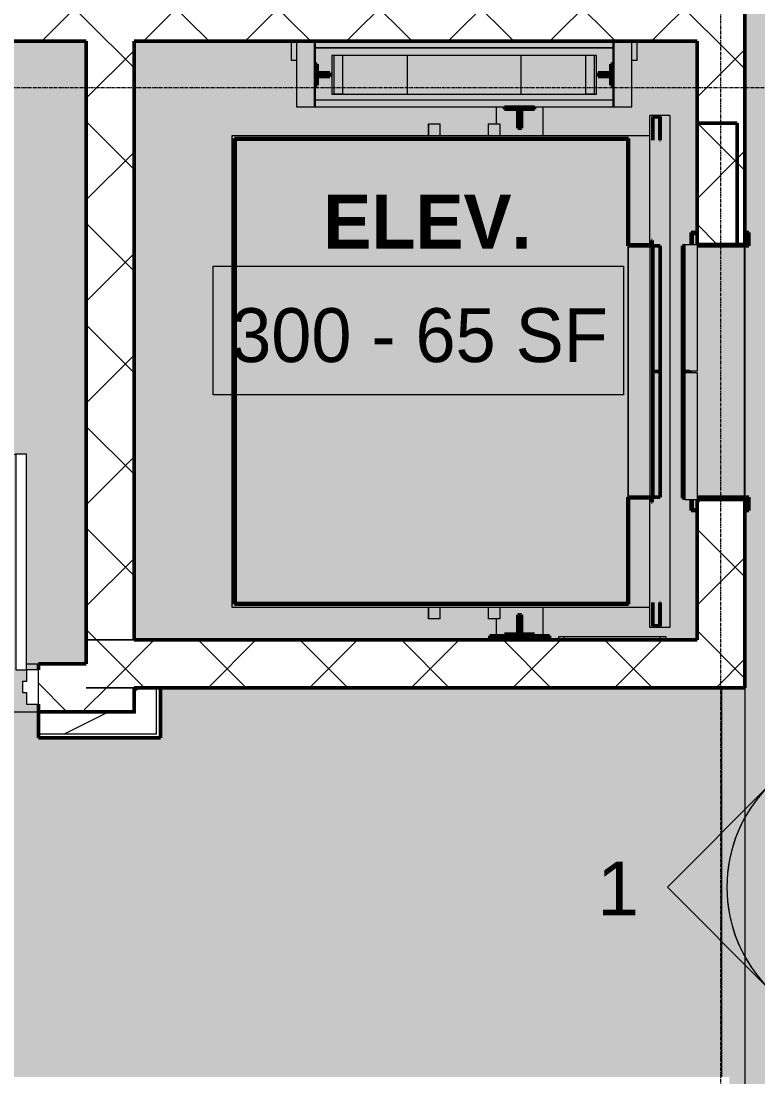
# Model space of a CAD drawing. Header units: inches. Extents: x -4218 to -1814, y 9706 to 12426.
# Drawn here: x -3598.2 to -3475.2, y 11370 to 11546.3 of the extents above; entities that cross this region are included whole.
import ezdxf

# ---------------------------------------------------------------- set-up
doc = ezdxf.new("R2010")
doc.units = ezdxf.units.IN
doc.header["$MEASUREMENT"] = 0
doc.linetypes.add('Grid Line 1_2_', pattern=[0.875, 0.5, -0.125, 0.125, -0.125])
for name, color, linetype, lineweight in [('0-1', 7, 'Continuous', 5), ('0-6', 135, 'Continuous', 13), ('A-AREA-IDEN', 2, 'Continuous', 9), ('A-DOOR-1', 7, 'Continuous', 9), ('A-DOOR-2', 50, 'Continuous', 20), ('A-DOOR-FRAM-1', 50, 'Continuous', 20), ('A-FLOR-1', 10, 'Continuous', 13), ('A-GENM-3', 250, 'Continuous', 50), ('A-GENM-4', 7, 'Continuous', 9), ('A-GENM-7', 55, 'Continuous', 9), ('A-WALL', 113, 'Continuous', 13), ('A-WALL-2', 250, 'Continuous', 50), ('A-WALL-3', 10, 'Continuous', 13), ('A-WALL-8', 113, 'Continuous', 5), ('A-WALL-9', 113, 'Continuous', 50), ('A-WALL-PATT-3', 252, 'Continuous', 9), ('A-WALL-PATT-4', 111, 'Continuous', 9), ('G-ANNO-SYMB-2', 111, 'Continuous', 9), ('G-IMPT-1', 55, 'Continuous', 9), ('G-IMPT-2', 1, 'Continuous', 9), ('Q-SPCQ-1', 7, 'Continuous', 9), ('Q-SPCQ-3', 37, 'Continuous', 9), ('S-GRID-1', 1, 'Grid Line 1_2_', 9)]:
    doc.layers.add(name, color=color, linetype=linetype, lineweight=lineweight)
doc.layers.add('A-AREA-PATT-1', color=7, linetype='Continuous', lineweight=9, transparency=1)
doc.layers.add('A-AREA-PATT-5', color=9, linetype='Continuous', lineweight=9, transparency=1)
doc.styles.add('Arial_1', font='arial.ttf', dxfattribs={"height": 9})
doc.styles.add('Century Gothic', font='ufonts.com_century-gothic.ttf', dxfattribs={"height": 9})
doc.styles.add('Century Gothic_B', font='GOTHICB.TTF', dxfattribs={"height": 9})
pattern_1 = [(45, (0, 0), (-8.485281, 8.485281), []), (135, (0, 0), (-8.485281, -8.485281), [])]
pattern_2 = [(0, (0, 0), (30.72, 7.68), [1.267, -21.773, 1.267, -21.773, -122.88]), (0, (0, 0), (30.72, 7.68), [-46.08, 1.267, -44.813, 1.267, -21.773, -53.76]), (0, (0, 0), (30.72, 7.68), [-115.2, 1.267, -14.093, 1.267, -37.133]), (120, (11.52, 3.84), (-22.011075, 22.7643004), [1.267, -21.773, 1.267, -21.773, -122.88]), (120, (11.52, 3.84), (-22.011075, 22.7643004), [-46.08, 1.267, -44.813, 1.267, -21.773, -53.76]), (120, (11.52, 3.84), (-22.011075, 22.7643004), [-115.2, 1.267, -14.093, 1.267, -37.133]), (240, (15.36, 19.2), (-8.708925, -30.4443004), [1.267, -21.773, 1.267, -21.773, -122.88]), (240, (15.36, 19.2), (-8.708925, -30.4443004), [-46.08, 1.267, -44.813, 1.267, -21.773, -53.76]), (240, (15.36, 19.2), (-8.708925, -30.4443004), [-115.2, 1.267, -14.093, 1.267, -37.133])]
pattern_3 = [(216.87, (6.397, 15.994), (47.9809429, 31.9870857), [7.997, -71.971]), (206.565, (15.994, 11.196), (-15.993714, -15.9941327), [17.881, -17.881]), (198.435, (15.994, 3.199), (-31.9867405, -15.9938803), [10.115, -40.461])]

# ---------------------------------------------------------------- blocks, each defined once
blk = doc.blocks.new('CTR - 1st Phase - Shell_rvt-1-FLOOR PLAN - 3RD FLOOR')
at = {"layer": 'A-FLOR-1'}
for p, q in [((-3477.32, 11509.05), (-3477.32, 11508.92)), ((-3477.32, 11508.8), (-3477.32, 11466.79)), ((-3477.32, 11466.68), (-3477.32, 11466.43)), ((-3481.17, 11369.99), (-3481.17, 11434.99)), ((-3477.32, 11434.99), (-3477.32, 11363.24)), ((-3595.32, 11430.89), (-3635.32, 11430.89))]:
    blk.add_line(p, q, dxfattribs=at)
at = {"layer": 'S-GRID-1'}
for p, q in [((-3481.32, 9836.18), (-3481.32, 12376.79)), ((-1814.21, 11535.19), (-4168.71, 11535.19))]:
    blk.add_line(p, q, dxfattribs=at)
blk = doc.blocks.new('Otis_G2S_072320191620 - Duty_3500_Speed_150_Seismic_N_CabHeight_93_CabPanels_Y_EntHeight_84_CwtLoc_L2_CwtSafety_N_DoorHand_CO_OpeningType_Front_Glassback_N_FRSAME_NOH-2319444-FLOOR PLAN - 3RD FLOOR')
at = {"layer": 'A-GENM-7'}
h = blk.add_hatch(color=256, dxfattribs=at)
h.paths.add_polyline_path([(4.29, 7.36), (4.29, 6.15), (4.33, 6.19), (4.33, 7.36), (4.29, 7.36)], flags=0)
h.paths.add_polyline_path([(7.94, 46.41), (7.94, 11.44), (25.72, 11.44), (25.72, 7.6), (25, 7.6), (25, 7.48), (25.84, 7.48), (25.84, 11.56), (8.06, 11.56), (8.06, 77.11), (85.62, 77.11), (85.62, 11.56), (67.84, 11.56), (67.84, 7.48), (68.69, 7.48), (68.69, 7.6), (67.96, 7.6), (67.96, 11.44), (85.74, 11.44), (85.74, 77.23), (7.94, 77.23), (7.94, 77.05)], flags=0)
h.paths.add_polyline_path([(25.84, 6.15), (46.84, 6.15), (46.84, 7.4), (25.84, 7.4)], flags=0)
h.paths.add_polyline_path([(46.84, 7.4), (46.84, 6.15), (67.84, 6.15), (67.84, 7.4), (54.89, 7.4)], flags=0)
h.paths.add_polyline_path([(85.46, 6.19), (85.46, 6.15), (89.4, 6.19), (89.4, 7.4), (89.36, 7.36), (89.36, 6.19)], flags=0)
at = {"layer": 'G-IMPT-1'}
for points in [[(7.47, 77.7), (7.47, 7.9), (25.72, 7.9), (25.72, 11.44), (7.94, 11.44), (7.94, 77.23), (85.74, 77.23), (85.74, 11.44), (67.96, 11.44), (67.96, 7.9), (86.21, 7.9), (86.21, 77.7), (7.94, 77.7)], [(8.06, 11.56), (25.84, 11.56), (25.84, 11.5), (67.84, 11.5), (67.84, 11.56), (85.62, 11.56), (85.62, 77.11), (8.06, 77.11), (8.06, 12.65)], [(25.84, 7.84), (67.84, 7.84), (67.84, 11.5), (25.84, 11.5), (25.84, 7.9)]]:
    blk.add_hatch(color=256, dxfattribs=at).paths.add_polyline_path(points, flags=0)
h = blk.add_hatch(color=256, dxfattribs=at)
h.paths.add_polyline_path([(5.5, 44.86), (5.5, 42.89), (7.47, 42.89), (7.47, 44.86)], flags=0)
h.paths.add_polyline_path([(86.21, 42.89), (88.18, 42.89), (88.18, 44.86), (86.21, 44.86)], flags=0)
h = blk.add_hatch(color=256, dxfattribs=at)
h.paths.add_polyline_path([(5.5, 32.93), (7.47, 32.93), (7.47, 34.89), (5.5, 34.89)], flags=0)
h.paths.add_polyline_path([(86.21, 32.93), (88.18, 32.93), (88.18, 34.89), (86.21, 34.89)], flags=0)
h = blk.add_hatch(color=256, dxfattribs=at)
h.paths.add_polyline_path([(4.09, 7.9), (4.09, 4.56), (89.59, 4.56), (89.59, 7.9), (67.96, 7.9), (67.96, 7.6), (68.69, 7.6), (68.69, 7.48), (67.84, 7.48), (67.84, 7.84), (25.84, 7.84), (25.84, 7.48), (25, 7.48), (25, 7.6), (25.72, 7.6), (25.72, 7.9), (4.29, 7.9)], flags=0)
h.paths.add_polyline_path([(4.29, 6.15), (4.33, 7.4), (4.33, 7.36), (4.33, 6.19), (4.33, 6.15)], flags=0)
h.paths.add_polyline_path([(25.84, 7.4), (46.84, 7.4), (46.84, 6.15), (25.84, 6.15)], flags=0)
h.paths.add_polyline_path([(46.84, 7.4), (67.84, 7.4), (67.84, 6.15), (46.84, 6.15)], flags=0)
h.paths.add_polyline_path([(85.46, 6.15), (85.46, 6.19), (89.36, 6.19), (89.36, 7.36), (89.4, 7.36), (89.36, 6.15)], flags=0)
at = {"layer": 'A-GENM-3'}
for p, q in [((85.74, 77.23), (7.94, 77.23)), ((7.94, 77.23), (8.06, 77.11)), ((7.94, 77.23), (7.94, 11.44)), ((8.06, 77.11), (7.94, 77.23)), ((8.06, 77.11), (85.62, 77.11)), ((8.06, 11.56), (8.06, 77.11)), ((85.74, 77.23), (85.62, 77.11)), ((85.62, 77.11), (85.74, 77.23)), ((85.62, 77.11), (85.62, 11.56)), ((85.74, 11.44), (85.74, 77.23)), ((7.94, 11.44), (8.06, 11.44)), ((8.06, 11.44), (8.06, 11.56)), ((8.06, 11.56), (8.06, 11.44)), ((25.84, 11.56), (8.06, 11.56)), ((8.06, 11.44), (25.72, 11.44)), ((25.72, 11.44), (25.72, 7.6)), ((25.84, 7.48), (25.84, 11.56)), ((67.96, 11.44), (67.84, 11.56)), ((67.84, 11.56), (67.84, 7.48)), ((85.62, 11.56), (67.84, 11.56)), ((67.84, 11.56), (67.96, 11.44)), ((67.96, 7.6), (67.96, 11.44)), ((67.96, 11.44), (85.74, 11.44)), ((8.23, 7.4), (4.29, 7.4)), ((4.29, 7.4), (4.29, 6.15)), ((4.33, 6.19), (4.33, 7.36)), ((4.33, 7.36), (8.23, 7.36)), ((8.23, 7.36), (8.23, 7.4)), ((25.72, 7.6), (25, 7.6)), ((25, 7.6), (25, 7.48)), ((25, 7.48), (25.84, 7.48)), ((25.84, 7.48), (25.72, 7.6)), ((25.72, 7.6), (25.84, 7.48)), ((46.84, 7.4), (25.84, 7.4)), ((25.84, 7.4), (25.84, 6.15)), ((46.84, 6.15), (46.84, 7.4)), ((67.84, 7.4), (46.84, 7.4)), ((46.84, 7.4), (46.84, 6.15)), ((67.96, 7.6), (67.84, 7.48)), ((67.84, 7.48), (67.96, 7.6)), ((67.84, 7.48), (68.69, 7.48)), ((67.84, 6.15), (67.84, 7.4)), ((68.69, 7.6), (67.96, 7.6)), ((68.69, 7.48), (68.69, 7.6)), ((89.4, 7.4), (85.46, 7.4)), ((85.46, 7.4), (85.46, 7.36)), ((85.46, 7.36), (89.36, 7.36)), ((89.4, 7.4), (89.36, 7.36)), ((89.36, 7.36), (89.4, 7.4)), ((89.36, 7.36), (89.36, 6.19)), ((89.4, 6.15), (89.4, 7.4)), ((4.29, 6.15), (8.23, 6.15)), ((8.23, 6.19), (4.33, 6.19)), ((8.23, 6.15), (8.23, 6.19)), ((25.84, 6.15), (46.84, 6.15)), ((46.84, 6.15), (67.84, 6.15)), ((89.36, 6.19), (85.46, 6.19)), ((85.46, 6.19), (85.46, 6.15)), ((85.46, 6.15), (89.4, 6.15)), ((89.4, 6.15), (89.36, 6.19)), ((89.36, 6.19), (89.4, 6.15))]:
    blk.add_line(p, q, dxfattribs=at)
at = {"layer": 'A-GENM-4'}
for p, q in [((25.84, 11.56), (25.72, 11.44)), ((25.72, 11.44), (25.84, 11.56)), ((85.74, 11.44), (85.62, 11.56)), ((85.62, 11.56), (85.74, 11.44)), ((4.29, 7.4), (4.33, 7.36)), ((4.33, 7.36), (4.29, 7.4)), ((4.29, 6.15), (4.33, 6.19)), ((4.33, 6.19), (4.29, 6.15))]:
    blk.add_line(p, q, dxfattribs=at)
at = {"layer": 'G-IMPT-2'}
for p, q in [((7.47, 77.7), (7.47, 7.9)), ((86.21, 77.7), (7.47, 77.7)), ((86.21, 7.9), (86.21, 77.7)), ((7.47, 44.86), (5.5, 44.86)), ((5.5, 42.89), (5.5, 44.86)), ((5.5, 44.86), (7.47, 44.86)), ((88.18, 44.86), (86.21, 44.86)), ((86.21, 44.86), (88.18, 44.86)), ((88.18, 44.86), (88.18, 42.89)), ((5.5, 42.89), (7.47, 42.89)), ((86.21, 42.89), (88.18, 42.89)), ((7.47, 34.89), (5.5, 34.89)), ((5.5, 32.93), (5.5, 34.89)), ((88.18, 34.89), (86.21, 34.89)), ((88.18, 34.89), (88.18, 32.93)), ((7.47, 32.93), (5.5, 32.93)), ((7.47, 32.93), (5.5, 32.93)), ((88.18, 32.93), (86.21, 32.93)), ((88.18, 32.93), (86.21, 32.93)), ((67.84, 11.5), (25.84, 11.5)), ((25.84, 11.5), (67.84, 11.5)), ((4.09, 4.56), (4.09, 7.9)), ((4.09, 7.9), (25.72, 7.9)), ((7.47, 7.9), (25.72, 7.9)), ((25.84, 7.84), (67.84, 7.84)), ((67.96, 7.9), (89.59, 7.9)), ((67.96, 7.9), (86.21, 7.9)), ((89.59, 4.56), (89.59, 7.9)), ((89.59, 4.56), (4.09, 4.56))]:
    blk.add_line(p, q, dxfattribs=at)
blk = doc.blocks.new('Otis_G2S_072320191620 - Duty_3500_Speed_150_Seismic_N_CwtLoc_L2_PitDepth_60_OpeningType_Front_CwtSafety_N_FRSAME_NPT-2319443-FLOOR PLAN - 3RD FLOOR')
at = {"layer": 'G-IMPT-1'}
h = blk.add_hatch(color=256, dxfattribs=at)
h.paths.add_polyline_path([(92.16, 32.93), (92.16, 14.06), (94.66, 14.06), (94.66, 14.37), (96.1, 14.37), (96.1, 16.5), (96.72, 16.5), (96.72, 14.37), (98.16, 14.37), (98.16, 14.06), (100.82, 14.06), (100.82, 63.73), (98.16, 63.73), (98.16, 63.43), (96.72, 63.43), (96.72, 61.3), (96.1, 61.3), (96.1, 63.43), (94.66, 63.43), (94.66, 63.73), (92.16, 63.73), (92.16, 33.18)], flags=0)
h.paths.add_polyline_path([(93.18, 37.97), (93.18, 60.99), (99.64, 60.99), (99.64, 16.8), (93.18, 16.8), (93.18, 34.89)], flags=0)
for points in [[(100.82, 29.53), (100.82, 14.06), (100.94, 14.06), (100.94, 63.73), (100.82, 63.73), (100.82, 46.41)], [(93.18, 32.93), (93.18, 29.39), (99.64, 29.39), (99.64, 48.39), (93.18, 48.39), (93.18, 33.18)], [(2.69, 33.56), (2.69, 32.13), (2.97, 32.13), (2.97, 29.94), (6.16, 29.94), (6.16, 29.31), (2.97, 29.31), (2.97, 27.13), (2.69, 27.13), (2.69, 25.69), (7.47, 25.72), (7.44, 32.93), (5.5, 32.93), (5.5, 33.56), (2.97, 33.56)]]:
    blk.add_hatch(color=256, dxfattribs=at).paths.add_polyline_path(points, flags=0)
h = blk.add_hatch(color=256, dxfattribs=at)
h.paths.add_polyline_path([(93.18, 60.99), (93.18, 16.8), (99.64, 16.8), (99.64, 60.99), (95.1, 60.99)], flags=0)
h.paths.add_polyline_path([(93.18, 29.39), (93.18, 48.39), (99.64, 48.39), (99.64, 29.39), (95.1, 29.39)], flags=0)
h = blk.add_hatch(color=256, dxfattribs=at)
h.paths.add_polyline_path([(86.21, 32.93), (86.24, 25.69), (90.99, 25.69), (90.99, 33.56), (88.18, 33.56), (88.18, 32.93), (86.24, 32.93)], flags=0)
h.paths.add_polyline_path([(87.46, 29.31), (87.46, 29.94), (90.65, 29.94), (90.65, 32.13), (90.96, 32.13), (90.96, 27.13), (90.65, 27.13), (90.65, 29.31), (88.8, 29.31)], flags=0)
at = {"layer": 'G-IMPT-2'}
for p, q in [((92.16, 63.73), (94.66, 63.73)), ((98.16, 63.73), (100.82, 63.73)), ((100.82, 63.73), (100.94, 63.73)), ((100.82, 14.06), (100.82, 63.73)), ((100.94, 63.73), (100.94, 14.06)), ((93.18, 60.99), (93.18, 16.8)), ((99.64, 60.99), (93.18, 60.99)), ((93.19, 60.68), (93.19, 59.18)), ((99.63, 60.68), (93.19, 60.68)), ((99.63, 59.18), (99.63, 60.68)), ((99.64, 16.8), (99.64, 60.99)), ((93.19, 59.18), (99.63, 59.18)), ((93.18, 48.39), (93.18, 29.39)), ((99.64, 48.39), (93.18, 48.39)), ((99.64, 29.39), (99.64, 48.39)), ((5.5, 33.56), (2.69, 33.56)), ((2.69, 33.56), (2.69, 32.13)), ((90.99, 33.56), (88.18, 33.56)), ((90.99, 25.69), (90.99, 33.56)), ((93.18, 29.39), (99.64, 29.39)), ((2.69, 27.13), (2.69, 25.69)), ((2.69, 25.69), (7.44, 25.69)), ((86.24, 25.69), (90.99, 25.69)), ((93.19, 18.61), (93.19, 17.11)), ((99.63, 18.61), (93.19, 18.61)), ((99.63, 17.11), (99.63, 18.61)), ((93.18, 16.8), (99.64, 16.8)), ((93.19, 17.11), (99.63, 17.11))]:
    blk.add_line(p, q, dxfattribs=at)
blk = doc.blocks.new('Otis_G2S_072320191620 - Otis_G2S_072320191620-2295120-FLOOR PLAN - 3RD FLOOR')
at = {"layer": 'A-GENM-7'}
h = blk.add_hatch(color=256, dxfattribs=at)
h.paths.add_polyline_path([(98.85, 10.02), (102, 10.02), (102, 10.91), (98.85, 10.91)], flags=0)
h.paths.add_polyline_path([(98.85, 67.78), (98.85, 66.89), (102, 66.89), (102, 67.78)], flags=0)
h = blk.add_hatch(color=256, dxfattribs=at)
h.paths.add_polyline_path([(91.02, 63.94), (102, 63.94), (102, 66.89), (91.02, 66.89)], flags=0)
h.paths.add_polyline_path([(91.02, 10.91), (102, 10.91), (102, 13.86), (91.02, 13.86), (91.02, 12.65)], flags=0)
h = blk.add_hatch(color=256, dxfattribs=at)
h.paths.add_polyline_path([(91.02, 14.06), (91.02, 13.86), (102, 13.86), (102, 14.06), (92.16, 14.06)], flags=0)
h.paths.add_polyline_path([(91.02, 63.94), (91.02, 63.74), (102, 63.74), (102, 63.94), (91.7, 63.94)], flags=0)
for points in [[(91.02, 63.74), (91.02, 14.06), (92.16, 14.06), (92.16, 63.74)], [(2, 29.53), (2, 24.63), (2.3, 24.63), (2.3, 34.63), (2, 34.63)], [(2.3, 34.63), (2.3, 24.63), (2.68, 24.63), (2.68, 34.63)], [(2, 7.9), (2, 6.14), (2.5, 6.14), (2.5, 22.14), (2, 22.14), (2, 12.65)], [(25.69, 2), (46.62, 2), (46.62, 1.25), (46.81, 1.25), (46.81, 2.41), (25.69, 2.41)], [(46.81, 2), (46.81, 1.25), (46.87, 1.25), (46.87, 2), (67.81, 2), (67.81, 2.41), (46.81, 2.41)], [(25.81, -4.24), (25.81, -7.88), (67.81, -7.88), (67.81, 0), (46.87, 0), (46.87, 0.96), (46.62, 0.96), (46.62, 0), (25.81, 0)], [(67.81, -4.24), (67.81, -6.69), (68.06, -6.69), (68.06, 0), (67.81, 0)]]:
    blk.add_hatch(color=256, dxfattribs=at).paths.add_polyline_path(points, flags=0)
h = blk.add_hatch(color=256, dxfattribs=at)
h.paths.add_polyline_path([(94.66, 14.06), (94.66, 14.06), (98.16, 14.06), (98.16, 14.37), (96.72, 14.37), (96.72, 16.5), (96.1, 16.5), (96.1, 14.37), (94.66, 14.37)], flags=0)
h.paths.add_polyline_path([(94.66, 63.74), (94.66, 63.43), (96.1, 63.43), (96.1, 61.3), (96.72, 61.3), (96.72, 63.43), (98.16, 63.43), (98.16, 63.74), (95.1, 63.74)], flags=0)
h = blk.add_hatch(color=256, dxfattribs=at)
h.paths.add_polyline_path([(2.68, 29.31), (2.68, 27.13), (2.97, 27.13), (2.97, 29.31), (6.16, 29.31), (6.16, 29.94), (2.97, 29.94), (2.97, 32.13), (2.68, 32.13), (2.68, 29.53)], flags=0)
h.paths.add_polyline_path([(87.46, 29.31), (90.65, 29.31), (90.65, 27.13), (90.96, 27.13), (90.96, 32.13), (90.65, 32.13), (90.65, 29.94), (87.46, 29.94), (87.46, 29.53)], flags=0)
h = blk.add_hatch(color=256, dxfattribs=at)
h.paths.add_polyline_path([(2, 5.89), (2, 5.14), (2.5, 5.14), (2.5, 6.14), (2, 6.14)], flags=0)
h.paths.add_polyline_path([(2, 23.14), (2, 22.14), (2.5, 22.14), (2.5, 23.14), (2.3, 23.14)], flags=0)
h = blk.add_hatch(color=256, dxfattribs=at)
h.paths.add_polyline_path([(23.6, -8.52), (23.6, -8.64), (25.81, -8.64), (25.81, 0), (25.69, 0), (25.69, -8.52), (23.73, -8.52), (23.73, -8), (23.6, -8)], flags=0)
h.paths.add_polyline_path([(23.6, 0.96), (23.6, 0.25), (23.73, 0.25), (23.73, 0.83), (25.44, 0.83), (25.44, 0.96), (24.72, 0.96)], flags=0)
h.paths.add_polyline_path([(67.81, -8), (67.81, -8.64), (70.02, -8.64), (70.02, -8), (69.9, -8), (69.9, -8.52), (67.94, -8.52), (67.91, -6.69), (67.81, -6.69), (67.81, -7.88)], flags=0)
h.paths.add_polyline_path([(68.06, 0.83), (69.9, 0.83), (69.9, 0.25), (70.02, 0.25), (70.02, 0.96), (68.06, 0.94)], flags=0)
h = blk.add_hatch(color=256, dxfattribs=at)
h.paths.add_polyline_path([(25.53, -8), (25.69, -8), (25.69, -7.93)], flags=0)
h.paths.add_polyline_path([(25.81, -7.88), (25.81, -8), (67.81, -8), (67.81, -7.88), (34.78, -7.88)], flags=0)
h.paths.add_polyline_path([(67.94, -8), (68.06, -7.99), (67.94, -7.93)], flags=0)
at = {"layer": 'A-GENM-3'}
for p, q in [((98.16, 63.74), (94.66, 63.74)), ((94.66, 63.74), (94.66, 63.43)), ((98.16, 63.43), (98.16, 63.74)), ((94.66, 63.43), (96.1, 63.43)), ((96.1, 63.43), (96.1, 61.3)), ((96.72, 61.3), (96.72, 63.43)), ((96.72, 63.43), (98.16, 63.43)), ((96.1, 61.3), (96.72, 61.3)), ((2.68, 34.63), (2.3, 34.63)), ((2.3, 34.63), (2.3, 24.63)), ((2.68, 24.63), (2.68, 34.63)), ((2.97, 32.13), (2.66, 32.13)), ((2.66, 32.13), (2.66, 27.13)), ((2.97, 29.94), (2.97, 32.13)), ((90.96, 32.13), (90.65, 32.13)), ((90.65, 32.13), (90.65, 29.94)), ((90.96, 27.13), (90.96, 32.13)), ((6.16, 29.94), (2.97, 29.94)), ((2.97, 27.13), (2.97, 29.31)), ((2.97, 29.31), (6.16, 29.31)), ((6.16, 29.31), (6.16, 29.94)), ((90.65, 29.94), (87.46, 29.94)), ((87.46, 29.94), (87.46, 29.31)), ((87.46, 29.31), (90.65, 29.31)), ((90.65, 29.31), (90.65, 27.13)), ((2.66, 27.13), (2.97, 27.13)), ((90.65, 27.13), (90.96, 27.13)), ((2.3, 24.63), (2.68, 24.63)), ((96.72, 16.5), (96.1, 16.5)), ((96.1, 16.5), (96.1, 14.37)), ((96.72, 14.37), (96.72, 16.5)), ((96.1, 14.37), (94.66, 14.37)), ((94.66, 14.37), (94.66, 14.06)), ((98.16, 14.37), (96.72, 14.37)), ((98.16, 14.06), (98.16, 14.37)), ((94.66, 14.06), (98.16, 14.06)), ((46.81, 2.41), (25.69, 2.41)), ((25.69, 2.41), (25.69, 2)), ((67.81, 2.41), (46.81, 2.41)), ((46.81, 2.41), (46.81, 1.25)), ((46.81, 1.25), (46.81, 2.41)), ((67.81, 2), (67.81, 2.41)), ((25.44, 0.96), (23.6, 0.96)), ((23.6, 0.96), (23.6, 0.25)), ((23.6, 0.25), (23.73, 0.25)), ((23.73, 0.25), (23.73, 0.83)), ((23.73, 0.83), (25.44, 0.83)), ((46.62, 1.25), (46.81, 1.25)), ((46.81, 1.25), (46.87, 1.25)), ((70.02, 0.96), (68.06, 0.96)), ((68.06, 0.83), (69.9, 0.83)), ((69.9, 0.83), (69.9, 0.25)), ((69.9, 0.25), (70.02, 0.25)), ((70.02, 0.25), (70.02, 0.96)), ((25.69, 0), (25.69, -8.52)), ((25.81, -8.64), (25.81, 0)), ((67.81, 0), (67.81, -6.69)), ((67.81, 0), (67.81, -8.64)), ((67.94, -8.52), (67.94, 0)), ((88.31, 0), (68.06, 0)), ((88.31, -6.69), (88.31, 0)), ((67.81, -6.69), (88.31, -6.69)), ((23.73, -8), (23.6, -8)), ((23.6, -8), (23.6, -8.64)), ((23.6, -8.64), (25.81, -8.64)), ((23.73, -8.52), (23.73, -8)), ((25.69, -8.52), (23.73, -8.52)), ((67.81, -8.64), (70.02, -8.64)), ((69.9, -8.52), (67.94, -8.52)), ((70.02, -8), (69.9, -8)), ((69.9, -8), (69.9, -8.52)), ((70.02, -8.64), (70.02, -8))]:
    blk.add_line(p, q, dxfattribs=at)
at = {"layer": 'A-GENM-4'}
for p, q in [((102, 67.78), (98.85, 67.78)), ((98.85, 67.78), (98.85, 66.89)), ((102, 66.89), (91.02, 66.89)), ((91.02, 66.89), (91.02, 63.94)), ((102, 63.94), (91.02, 63.94)), ((91.02, 63.94), (91.02, 63.74)), ((91.02, 63.74), (91.02, 14.06)), ((91.02, 63.74), (102, 63.74)), ((92.16, 14.06), (92.16, 63.74)), ((2, 34.63), (2.3, 34.63)), ((2.3, 24.63), (2, 24.63)), ((2.5, 23.14), (2, 23.14)), ((2.5, 22.14), (2.5, 23.14)), ((2, 22.14), (2.5, 22.14)), ((2.5, 6.14), (2.5, 22.14)), ((91.02, 14.06), (91.02, 13.86)), ((94.66, 14.06), (91.02, 14.06)), ((91.02, 13.86), (102, 13.86)), ((91.02, 13.86), (91.02, 10.91)), ((102, 14.06), (98.16, 14.06)), ((91.02, 10.91), (102, 10.91)), ((98.85, 10.91), (98.85, 10.02)), ((98.85, 10.02), (102, 10.02)), ((2.5, 6.14), (2, 6.14)), ((2.5, 5.14), (2.5, 6.14)), ((2, 5.14), (2.5, 5.14)), ((46.87, 0.96), (46.62, 0.96)), ((25.69, -7.93), (25.53, -8)), ((67.81, -7.88), (25.81, -7.88)), ((68.06, -7.99), (67.93, -7.93))]:
    blk.add_line(p, q, dxfattribs=at)
for name in ['Otis_G2S_072320191620 - Duty_3500_Speed_150_Seismic_N_CabHeight_93_CabPanels_Y_EntHeight_84_CwtLoc_L2_CwtSafety_N_DoorHand_CO_OpeningType_Front_Glassback_N_FRSAME_NOH-2319444-FLOOR PLAN - 3RD FLOOR', 'Otis_G2S_072320191620 - Duty_3500_Speed_150_Seismic_N_CwtLoc_L2_PitDepth_60_OpeningType_Front_CwtSafety_N_FRSAME_NPT-2319443-FLOOR PLAN - 3RD FLOOR']:
    blk.add_blockref(name, (0, 0))
blk = doc.blocks.new('Elevator Door-Center - 48_ x 84_-2010370-FLOOR PLAN - 3RD FLOOR')
at = {"layer": 'Q-SPCQ-3'}
for points in [[(-25.22, 4.96), (-25.22, 4), (-4.03, 4), (-4.03, 6), (-25.22, 6)], [(-3.78, 4.96), (-3.78, 4), (17.41, 4), (17.41, 6), (-3.78, 6)]]:
    blk.add_hatch(color=256, dxfattribs=at).paths.add_polyline_path(points, flags=0)
at = {"layer": 'Q-SPCQ-1'}
for p, q in [((-25.22, 6), (-4.03, 6)), ((-25.22, 6), (-25.22, 4)), ((-4.03, 4), (-4.03, 6)), ((-3.78, 6), (17.41, 6)), ((-3.78, 4), (-3.78, 6)), ((17.41, 6), (17.41, 4)), ((-4.03, 4), (-25.22, 4)), ((17.41, 4), (-3.78, 4))]:
    blk.add_line(p, q, dxfattribs=at)
blk = doc.blocks.new('HOLLOW METAL - STAIR DOOR 6-8_-2227798-FLOOR PLAN - 3RD FLOOR')
at = {"layer": 'A-DOOR-1'}
blk.add_arc((18, 3.25), 36, 90, 180, dxfattribs=at)
at = {"layer": 'A-DOOR-2'}
for p, q in [((18, 39.25), (16.25, 39.25)), ((16.25, 39.25), (16.25, 3.25)), ((18, 3.25), (18, 39.25)), ((16.25, 3.25), (18, 3.25))]:
    blk.add_line(p, q, dxfattribs=at)
at = {"layer": 'A-DOOR-FRAM-1'}
for p, q in [((-18, 3.25), (-20, 3.25)), ((-20, 3.25), (-20, -2.5)), ((-18, 1.3125), (-18, 3.25)), ((18, 3.25), (18, 1.3125)), ((20, 3.25), (18, 3.25)), ((20, -2.5), (20, 3.25)), ((-17.375, 1.3125), (-18, 1.3125)), ((-17.375, -0.5625), (-17.375, 1.3125)), ((18, 1.3125), (17.375, 1.3125)), ((17.375, 1.3125), (17.375, -0.5625)), ((-18, -2.5), (-18, -0.5625)), ((-18, -0.5625), (-17.375, -0.5625)), ((17.375, -0.5625), (18, -0.5625)), ((18, -0.5625), (18, -2.5)), ((-20, -2.5), (-18, -2.5)), ((18, -2.5), (20, -2.5))]:
    blk.add_line(p, q, dxfattribs=at)
blk = doc.blocks.new('CTR - 1st Phase -Stairs _ Elevators_rvt-1-FLOOR PLAN - 3RD FLOOR')
at = {"layer": 'A-WALL-PATT-3'}
h = blk.add_hatch(dxfattribs=at)
h.set_pattern_fill('FP_70', color=256, style=0, pattern_type=2)
h.set_pattern_definition(pattern_1)
h.paths.add_polyline_path([(-3801.87, 11542.99), (-3587.32, 11542.99), (-3587.32, 11550.99), (-3819.32, 11550.99), (-3819.32, 11542.99)], flags=0)
h = blk.add_hatch(dxfattribs=at)
h.set_pattern_fill('FP_70', color=256, style=0, pattern_type=2)
h.set_pattern_definition(pattern_1)
h.paths.add_polyline_path([(-3587.32, 11430.99), (-3579.32, 11430.99), (-3579.32, 11434.99), (-3587.32, 11434.99)], flags=0)
h.paths.add_polyline_path([(-3579.32, 11442.99), (-3579.32, 11550.99), (-3587.32, 11550.99), (-3587.32, 11442.99)], flags=0)
h = blk.add_hatch(dxfattribs=at)
h.set_pattern_fill('FP_70', color=256, style=0, pattern_type=2)
h.set_pattern_definition(pattern_1)
h.paths.add_polyline_path([(-3579.32, 11542.99), (-3477.32, 11542.99), (-3477.32, 11550.99), (-3579.32, 11550.99)], flags=0)
h = blk.add_hatch(dxfattribs=at)
h.set_pattern_fill('FP_70', color=256, style=0, pattern_type=2)
h.set_pattern_definition(pattern_1)
h.paths.add_polyline_path([(-3481.17, 11434.99), (-3477.32, 11434.99), (-3477.32, 11466.43), (-3485.32, 11466.43), (-3485.32, 11434.99)], flags=0)
h.paths.add_polyline_path([(-3477.32, 11509.05), (-3477.32, 11542.99), (-3485.32, 11542.99), (-3485.32, 11509.05), (-3481.09, 11509.05)], flags=0)
h = blk.add_hatch(dxfattribs=at)
h.set_pattern_fill('FP_70', color=256, style=0, pattern_type=2)
h.set_pattern_definition(pattern_1)
h.paths.add_polyline_path([(-3531.74, 11434.99), (-3485.32, 11434.99), (-3485.32, 11442.99), (-3587.32, 11442.99), (-3587.32, 11434.99), (-3579.32, 11434.99)], flags=0)
h = blk.add_hatch(dxfattribs=at)
h.set_pattern_fill('FP_70', color=256, style=0, pattern_type=2)
h.set_pattern_definition(pattern_1)
h.paths.add_polyline_path([(-3594.03, 11430.99), (-3587.32, 11430.99), (-3587.32, 11438.99), (-3595.32, 11438.99), (-3595.32, 11430.99)], flags=0)
h.paths.add_polyline_path([(-3784.99, 11430.99), (-3635.32, 11430.99), (-3635.32, 11438.99), (-3827.32, 11438.99), (-3827.32, 11430.99), (-3801.87, 11430.99)], flags=0)
at = {"layer": 'A-FLOR-1'}
blk.add_line((-3597.32, 11438.99), (-3595.32, 11438.99), dxfattribs=at)
at = {"layer": 'A-WALL-2'}
for p, q in [((-3477.32, 11542.99), (-3477.32, 11550.99)), ((-3819.32, 11542.99), (-3587.32, 11542.99)), ((-3587.32, 11542.99), (-3587.32, 11442.99)), ((-3579.32, 11542.99), (-3485.32, 11542.99)), ((-3579.32, 11442.99), (-3579.32, 11542.99)), ((-3485.32, 11542.99), (-3485.32, 11509.05)), ((-3477.32, 11509.05), (-3477.32, 11542.99)), ((-3485.32, 11509.05), (-3477.32, 11509.05)), ((-3477.32, 11466.43), (-3485.32, 11466.43)), ((-3485.32, 11466.43), (-3485.32, 11442.99)), ((-3477.32, 11434.99), (-3477.32, 11466.43)), ((-3587.32, 11442.99), (-3587.32, 11438.99)), ((-3485.32, 11442.99), (-3579.32, 11442.99)), ((-3587.32, 11438.99), (-3595.32, 11438.99)), ((-3595.32, 11438.99), (-3595.32, 11437.99)), ((-3579.32, 11434.99), (-3485.32, 11434.99)), ((-3579.32, 11430.99), (-3579.32, 11434.99)), ((-3485.32, 11434.99), (-3477.32, 11434.99)), ((-3595.32, 11432.24), (-3595.32, 11430.99)), ((-3595.32, 11430.99), (-3587.32, 11430.99)), ((-3587.32, 11430.99), (-3579.32, 11430.99))]:
    blk.add_line(p, q, dxfattribs=at)
at = {"layer": 'A-WALL-3'}
for p, q in [((-3579.32, 11442.99), (-3587.32, 11442.99)), ((-3587.32, 11442.99), (-3579.32, 11442.99)), ((-3587.32, 11434.99), (-3579.32, 11434.99)), ((-3579.32, 11434.99), (-3587.32, 11434.99))]:
    blk.add_line(p, q, dxfattribs=at)
at = {"layer": '0-6'}
for name, p, rotation in [('Otis_G2S_072320191620 - Otis_G2S_072320191620-2295120-FLOOR PLAN - 3RD FLOOR', (-3485.32, 11440.99), 89.99999999998951), ('Elevator Door-Center - 48_ x 84_-2010370-FLOOR PLAN - 3RD FLOOR', (-3481.32, 11491.64), 90.0000000000186)]:
    blk.add_blockref(name, p, dxfattribs=dict(at, rotation=rotation))
blk.add_blockref('HOLLOW METAL - STAIR DOOR 6-8_-2227798-FLOOR PLAN - 3RD FLOOR', (-3615.32, 11434.74), dxfattribs=at)
blk = doc.blocks.new('Elevation - Filled Arrow-152140-FLOOR PLAN - 3RD FLOOR')
at = {"layer": 'G-ANNO-SYMB-2'}
for start, end in [(360, 180), (180, 360)]:
    blk.add_arc((0, 0), 0.25, start, end, dxfattribs=at)
blk = doc.blocks.new('Elevation - Filled Arrow-151867-FLOOR PLAN - 3RD FLOOR')
at = {"layer": 'G-ANNO-SYMB-2'}
for p, q in [((0, 0.3536), (-0.1768, 0.1768)), ((0.1768, 0.1768), (0, 0.3536))]:
    blk.add_line(p, q, dxfattribs=at)
blk.add_arc((0, 0), 0.25, 45, 135, dxfattribs=at)

msp = doc.modelspace()

# ---------------------------------------------------------------- hatches: boundary and pattern name
at = {"layer": 'A-AREA-PATT-1'}
msp.add_hatch(color=256, dxfattribs=at).paths.add_polyline_path([(-3672.32374, 11438.9894), (-3599.07374, 11438.9894), (-3599.07374, 11473.9894), (-3597.32374, 11473.9894), (-3597.32374, 11438.9894), (-3587.32374, 11438.9894), (-3587.32374, 11542.9894), (-3672.32374, 11542.9894), (-3672.32374, 11494.3644), (-3649.69874, 11494.3644), (-3649.69874, 11487.6144), (-3672.32374, 11487.6144), (-3672.32374, 11457.03195)], flags=0)
h = msp.add_hatch(color=256, dxfattribs=at)
h.paths.add_polyline_path([(-3485.32374, 11466.42542), (-3481.32374, 11466.42542), (-3481.32374, 11466.67542), (-3485.32374, 11466.67542)], flags=0)
h.paths.add_polyline_path([(-3574.88593, 11442.9894), (-3519.94972, 11442.9894), (-3519.94972, 11443.66656), (-3518.88423, 11443.68231), (-3518.88423, 11446.49342), (-3520.21838, 11446.49342), (-3520.21838, 11448.46192), (-3528.21838, 11448.46192), (-3528.21838, 11446.49342), (-3530.18738, 11446.49342), (-3530.18738, 11448.46192), (-3563.02373, 11448.46192), (-3563.02373, 11527.20191), (-3530.18738, 11527.20191), (-3530.18738, 11529.17042), (-3528.21838, 11529.17042), (-3528.21838, 11527.20191), (-3520.21838, 11527.20191), (-3520.21838, 11529.17042), (-3518.88423, 11529.17042), (-3518.88423, 11531.98152), (-3511.00923, 11531.95397), (-3511.00923, 11527.20191), (-3493.22374, 11527.20191), (-3493.22374, 11530.58192), (-3489.88374, 11530.58192), (-3489.88374, 11445.08192), (-3493.22374, 11445.08192), (-3493.22374, 11448.46192), (-3511.00923, 11448.43231), (-3511.00923, 11443.68231), (-3509.94972, 11443.66656), (-3509.94972, 11442.9894), (-3508.46547, 11442.9894), (-3508.46547, 11443.4934), (-3490.46547, 11443.4934), (-3490.46547, 11442.9894), (-3485.32374, 11442.9894), (-3485.32374, 11466.42542), (-3486.15577, 11466.42542), (-3486.15577, 11464.71449), (-3485.57374, 11464.71449), (-3485.57374, 11464.58949), (-3486.28077, 11464.58949), (-3486.28077, 11466.42542), (-3487.32374, 11466.42542), (-3487.32374, 11466.67542), (-3487.72999, 11466.67542), (-3487.72999, 11508.80042), (-3487.32374, 11508.80042), (-3487.32374, 11509.05042), (-3486.28077, 11509.05042), (-3486.28077, 11511.01136), (-3485.57374, 11511.01136), (-3485.57374, 11510.88636), (-3486.15577, 11510.88636), (-3486.15577, 11509.05042), (-3485.32374, 11509.05042), (-3485.32374, 11542.9894), (-3495.34714, 11542.9894), (-3495.34714, 11539.8398), (-3496.2327, 11539.8398), (-3496.2327, 11532.00515), (-3552.21694, 11532.00515), (-3552.21694, 11539.8398), (-3553.1025, 11539.8398), (-3553.1025, 11542.9894), (-3579.32374, 11542.9894), (-3579.32374, 11442.9894), (-3575.19844, 11442.9894)], flags=0)
h.paths.add_polyline_path([(-3486.28077, 11487.61292), (-3486.28077, 11487.86292), (-3486.57374, 11487.86292), (-3486.57374, 11487.61292)], flags=0)
h.paths.add_polyline_path([(-3549.06734, 11533.14685), (-3549.05746, 11533.14685), (-3549.05746, 11541.92635), (-3499.3823, 11541.92635), (-3499.3823, 11542.9894), (-3549.06734, 11542.9894), (-3549.06734, 11535.64885)], flags=0)
h = msp.add_hatch(color=256, dxfattribs=at)
h.paths.add_polyline_path([(-3599.27051, 11434.9894), (-3597.94874, 11434.9894), (-3597.94874, 11436.0519), (-3597.32374, 11436.0519), (-3597.32374, 11437.9894), (-3599.07374, 11437.9894), (-3599.07374, 11438.9894), (-3635.32374, 11438.9894), (-3635.32374, 11437.9894), (-3633.32374, 11437.9894), (-3633.32374, 11436.0519), (-3632.69874, 11436.0519), (-3632.69874, 11434.9894)], flags=0)
h.paths.add_polyline_path([(-3595.32374, 11437.9894), (-3595.32374, 11438.9894), (-3597.32374, 11438.9894), (-3597.32374, 11437.9894)], flags=0)
at = {"layer": 'A-AREA-PATT-5'}
h = msp.add_hatch(color=256, dxfattribs=at)
h.paths.add_polyline_path([(-2566.69874, 10267.7769), (-2602.69874, 10267.7769), (-2602.69874, 10269.5269), (-2566.69874, 10269.5269), (-2566.69874, 10269.2461)], flags=0)
h.paths.add_polyline_path([(-2566.69874, 11759.0019), (-2602.69874, 11759.0019), (-2602.69874, 11760.7519), (-2566.69874, 11760.7519), (-2566.69874, 11759.6269)], flags=0)
h.paths.add_polyline_path([(-2620.02026, 10257.5894), (-2586.94874, 10257.5894), (-2586.94874, 10258.4019), (-2586.32374, 10258.4019), (-2586.32374, 10260.3394), (-2584.32374, 10260.3394), (-2584.32374, 10261.5894), (-2566.69874, 10261.5894), (-2566.69874, 10267.7769), (-2564.94874, 10267.7769), (-2564.94874, 10268.4019), (-2564.32374, 10268.4019), (-2564.32374, 10339.1519), (-2564.94874, 10339.1519), (-2564.94874, 10339.7769), (-2566.69874, 10339.7769), (-2566.69874, 10380.7894), (-2505.77492, 10380.7894), (-2492.69166, 10367.70613), (-2489.86323, 10370.53456), (-2488.49321, 10369.16454), (-2488.05127, 10369.60648), (-2486.59287, 10368.14808), (-2462.0209, 10392.72004), (-2463.47931, 10394.17845), (-2463.03737, 10394.62039), (-2464.40739, 10395.99041), (-2444.6084, 10415.7894), (-2464.40739, 10435.58839), (-2463.03737, 10436.95841), (-2463.47931, 10437.40035), (-2462.0209, 10438.85875), (-2486.59287, 10463.43072), (-2488.05127, 10461.97231), (-2488.49321, 10462.41425), (-2489.86323, 10461.04423), (-2492.69166, 10463.87266), (-2505.77492, 10450.7894), (-2511.43178, 10450.7894), (-2513.12374, 10449.09744), (-2513.12374, 10450.7894), (-2650.72374, 10450.7894), (-2650.72374, 10468.7894), (-2672.72374, 10468.7894), (-2672.72374, 10470.7269), (-2673.34874, 10470.7269), (-2673.34874, 10472.7894), (-2708.09874, 10472.7894), (-2708.09874, 10470.7269), (-2708.72374, 10470.7269), (-2708.72374, 10468.7894), (-2720.72374, 10468.7894), (-2720.72374, 10470.7269), (-2721.34874, 10470.7269), (-2721.34874, 10472.7894), (-2756.09874, 10472.7894), (-2756.09874, 10470.7269), (-2756.72374, 10470.7269), (-2756.72374, 10468.7894), (-2778.72374, 10468.7894), (-2778.72374, 10450.7894), (-3007.90521, 10450.7894), (-3007.90521, 10406.1894), (-3025.52374, 10406.1894), (-3025.52374, 10450.1644), (-3026.14874, 10450.1644), (-3026.14874, 10406.1894), (-3064.79874, 10406.1894), (-3064.79874, 10470.7269), (-3065.42374, 10470.7269), (-3065.42374, 10406.1894), (-3084.12374, 10406.1894), (-3084.12374, 10450.7894), (-3209.32374, 10450.7894), (-3209.32374, 10406.1894), (-3228.02374, 10406.1894), (-3228.02374, 10470.7269), (-3228.64874, 10470.7269), (-3228.64874, 10406.1894), (-3267.29874, 10406.1894), (-3267.29874, 10450.7894), (-3267.92374, 10450.7894), (-3267.92374, 10406.1894), (-3285.54227, 10406.1894), (-3285.54227, 10450.7894), (-3409.92374, 10450.7894), (-3409.92374, 10843.4144), (-3408.92374, 10845.23725), (-3408.92374, 10851.3894), (-3408.29874, 10851.3894), (-3408.29874, 11106.9894), (-3408.92374, 11106.9894), (-3408.92374, 11251.8269), (-3409.92374, 11255.3644), (-3409.92374, 11647.9894), (-3285.54227, 11647.9894), (-3285.54227, 11692.5894), (-3267.92374, 11692.5894), (-3267.92374, 11647.9894), (-3267.29874, 11647.9894), (-3267.29874, 11692.5894), (-3228.64874, 11692.5894), (-3228.64874, 11628.0519), (-3228.02374, 11628.0519), (-3228.02374, 11692.5894), (-3209.32374, 11692.5894), (-3209.32374, 11647.9894), (-3084.12374, 11647.9894), (-3084.12374, 11692.5894), (-3065.42374, 11692.5894), (-3065.42374, 11628.0519), (-3064.79874, 11628.0519), (-3064.79874, 11692.5894), (-3026.14874, 11692.5894), (-3026.14874, 11648.6144), (-3025.52374, 11648.6144), (-3025.52374, 11692.5894), (-3007.90521, 11692.5894), (-3007.90521, 11647.9894), (-2778.72374, 11647.9894), (-2778.72374, 11629.9894), (-2756.72374, 11629.9894), (-2756.72374, 11628.0519), (-2756.09874, 11628.0519), (-2756.09874, 11625.9894), (-2721.34874, 11625.9894), (-2721.32201, 11628.0519), (-2720.72374, 11628.0519), (-2720.72374, 11629.9894), (-2708.72374, 11629.9894), (-2708.72374, 11628.0519), (-2708.09874, 11628.0519), (-2708.09874, 11625.9894), (-2673.34874, 11625.9894), (-2673.34874, 11628.0519), (-2672.72374, 11628.0519), (-2672.72374, 11629.9894), (-2650.72374, 11629.9894), (-2650.72374, 11647.9894), (-2513.12374, 11647.9894), (-2513.12374, 11649.68136), (-2511.43178, 11647.9894), (-2505.77492, 11647.9894), (-2492.69166, 11634.90613), (-2489.86323, 11637.73456), (-2488.49321, 11636.36454), (-2488.05127, 11636.80648), (-2486.59287, 11635.34808), (-2462.0209, 11659.92004), (-2463.47931, 11661.37845), (-2463.03737, 11661.82039), (-2464.40739, 11663.19041), (-2444.6084, 11682.9894), (-2464.40739, 11702.78839), (-2463.03737, 11704.15841), (-2463.47931, 11704.60035), (-2462.0209, 11706.05875), (-2486.59287, 11730.63072), (-2488.05127, 11729.17231), (-2488.49321, 11729.61425), (-2489.86323, 11728.24423), (-2492.69166, 11731.07266), (-2505.77492, 11717.9894), (-2566.69874, 11717.9894), (-2566.69874, 11759.0019), (-2564.94874, 11759.0019), (-2564.94874, 11759.6269), (-2564.32374, 11759.6269), (-2564.32374, 11830.3769), (-2564.94874, 11830.3769), (-2564.94874, 11831.0019), (-2566.69874, 11831.0019), (-2566.69874, 11837.1894), (-2584.32374, 11837.1894), (-2584.32374, 11838.4394), (-2586.32374, 11838.4394), (-2586.32374, 11840.3769), (-2586.94874, 11840.3769), (-2586.94874, 11841.1894), (-2621.69874, 11841.1894), (-2621.69874, 11840.3769), (-2622.32374, 11840.3769), (-2622.32374, 11838.4394), (-2624.32374, 11838.4394), (-2624.32374, 11837.1894), (-2638.69874, 11837.1894), (-2638.69874, 11717.9894), (-2721.68021, 11717.9894), (-2721.68021, 11673.3894), (-2739.29874, 11673.3894), (-2739.29874, 11717.3644), (-2739.92374, 11717.3644), (-2739.92374, 11673.3894), (-2778.57374, 11673.3894), (-2778.57374, 11737.9269), (-2779.19874, 11737.9269), (-2779.19874, 11673.3894), (-2797.89874, 11673.3894), (-2797.89874, 11717.9894), (-3073.12374, 11717.9894), (-3073.12374, 11735.9894), (-3095.12374, 11735.9894), (-3095.12374, 11737.9269), (-3095.74874, 11737.9269), (-3095.74874, 11739.9894), (-3130.49874, 11739.9894), (-3130.49874, 11737.9269), (-3131.12374, 11737.9269), (-3131.12374, 11735.9894), (-3143.12374, 11735.9894), (-3143.12374, 11737.9269), (-3143.74874, 11737.9269), (-3143.74874, 11739.9894), (-3178.49874, 11739.9894), (-3178.49874, 11737.9269), (-3179.12374, 11737.9269), (-3179.12374, 11735.9894), (-3201.12374, 11735.9894), (-3201.12374, 11717.9894), (-3417.92374, 11717.9894), (-3417.92374, 11746.1894), (-3457.52374, 11746.1894), (-3457.52374, 11746.5894), (-3479.92374, 11746.5894), (-3479.92374, 11750.1894), (-3492.89874, 11750.1894), (-3492.89874, 11748.1269), (-3493.52374, 11748.1269), (-3493.52374, 11746.1894), (-3497.92374, 11746.1894), (-3497.92374, 11745.9644), (-3435.32374, 11745.9644), (-3435.32374, 11707.3144), (-3499.86124, 11707.3144), (-3499.86124, 11706.6894), (-3435.32374, 11706.6894), (-3435.32374, 11687.9894), (-3479.92374, 11687.9894), (-3479.92374, 11550.9894), (-3477.32374, 11550.9894), (-3477.32374, 11511.01136), (-3476.67921, 11511.01136), (-3476.67921, 11508.80042), (-3477.32374, 11508.80042), (-3477.32374, 11466.80042), (-3476.67921, 11466.80042), (-3476.67921, 11464.58949), (-3477.32374, 11464.58949), (-3477.32374, 11434.9894), (-3574.94874, 11434.9894), (-3574.94874, 11426.6144), (-3595.32374, 11426.6144), (-3595.32374, 11432.2394), (-3597.32374, 11432.2394), (-3597.32374, 11434.1769), (-3597.94874, 11434.1769), (-3597.94874, 11434.9894), (-3632.69874, 11434.9894), (-3632.69874, 11434.1769), (-3633.32374, 11434.1769), (-3633.32374, 11432.2394), (-3635.32374, 11432.2394), (-3635.32374, 11426.6144), (-3651.52374, 11426.6144), (-3651.52374, 11369.9894), (-3647.52374, 11369.9894), (-3647.52374, 11368.0519), (-3646.89874, 11368.0519), (-3646.89874, 11365.9894), (-3612.14874, 11365.9894), (-3612.14874, 11368.0519), (-3611.52374, 11368.0519), (-3611.52374, 11369.9894), (-3479.92374, 11369.9894), (-3479.92374, 11026.1894), (-3435.32374, 11026.1894), (-3435.32374, 11007.4894), (-3499.86124, 11007.4894), (-3499.86124, 11006.8644), (-3435.32374, 11006.8644), (-3435.32374, 10968.2144), (-3479.29874, 10968.2144), (-3479.29874, 10967.5894), (-3435.32374, 10967.5894), (-3435.32374, 10949.97086), (-3479.92374, 10949.97086), (-3479.92374, 10726.40793), (-3435.32374, 10726.40793), (-3435.32374, 10708.7894), (-3479.29874, 10708.7894), (-3479.29874, 10708.1644), (-3435.32374, 10708.1644), (-3435.32374, 10669.5144), (-3499.86124, 10669.5144), (-3499.86124, 10668.8894), (-3435.32374, 10668.8894), (-3435.32374, 10650.1894), (-3479.92374, 10650.1894), (-3479.92374, 10410.7894), (-3435.32374, 10410.7894), (-3435.32374, 10392.0894), (-3499.86124, 10392.0894), (-3499.86124, 10391.4644), (-3435.32374, 10391.4644), (-3435.32374, 10352.8144), (-3497.92374, 10352.8144), (-3497.92374, 10352.5894), (-3493.52374, 10352.5894), (-3493.52374, 10350.6519), (-3492.89874, 10350.6519), (-3492.89874, 10348.5894), (-3479.92374, 10348.5894), (-3479.92374, 10352.1894), (-3457.52374, 10352.1894), (-3457.52374, 10352.5894), (-3417.92374, 10352.5894), (-3417.92374, 10380.7894), (-3201.12374, 10380.7894), (-3201.12374, 10362.7894), (-3179.12374, 10362.7894), (-3179.12374, 10360.8519), (-3178.49874, 10360.8519), (-3178.49874, 10358.7894), (-3143.74874, 10358.7894), (-3143.74874, 10360.8519), (-3143.12374, 10360.8519), (-3143.12374, 10362.7894), (-3131.12374, 10362.7894), (-3131.12374, 10360.8519), (-3130.49874, 10360.8519), (-3130.49874, 10358.7894), (-3095.74874, 10358.7894), (-3095.74874, 10360.8519), (-3095.12374, 10360.8519), (-3095.12374, 10362.7894), (-3073.12374, 10362.7894), (-3073.12374, 10380.7894), (-2797.89874, 10380.7894), (-2797.89874, 10425.3894), (-2779.19874, 10425.3894), (-2779.19874, 10360.8519), (-2778.57374, 10360.8519), (-2778.57374, 10425.3894), (-2739.92374, 10425.3894), (-2739.92374, 10381.4144), (-2739.29874, 10381.4144), (-2739.29874, 10425.3894), (-2721.68021, 10425.3894), (-2721.68021, 10380.7894), (-2638.69874, 10380.7894), (-2638.69874, 10261.5894), (-2624.32374, 10261.5894), (-2624.32374, 10260.3394), (-2622.32374, 10260.3394), (-2622.32374, 10258.4019), (-2621.69874, 10258.4019), (-2621.69874, 10257.5894), (-2620.57374, 10257.5894)], flags=0)
h.paths.add_polyline_path([(-2602.69874, 10338.0269), (-2602.69874, 10339.7769), (-2566.69874, 10339.7769), (-2566.69874, 10338.0269), (-2588.39078, 10338.0269)], flags=0)
h.paths.add_polyline_path([(-3501.67374, 10356.7144), (-3501.67374, 10391.4644), (-3501.92374, 10391.4644), (-3501.92374, 10356.7144)], flags=0)
h.paths.add_polyline_path([(-2778.57374, 10358.7894), (-2743.82374, 10358.7894), (-2743.82374, 10359.0394), (-2778.57374, 10359.0394)], flags=0)
h.paths.add_polyline_path([(-2514.87374, 10452.0394), (-2514.89168, 10452.10246), (-2514.95475, 10452.0394)], flags=0)
h.paths.add_polyline_path([(-3228.64874, 10472.5394), (-3228.64874, 10472.7894), (-3263.39874, 10472.7894), (-3263.39874, 10472.5394), (-3261.59801, 10472.5394)], flags=0)
h.paths.add_polyline_path([(-3060.13624, 10472.5394), (-3030.04874, 10472.5394), (-3030.04874, 10472.7894), (-3064.79874, 10472.7894), (-3064.79874, 10472.5394)], flags=0)
h.paths.add_polyline_path([(-3501.92374, 10669.5144), (-3501.67374, 10669.5144), (-3501.67374, 10704.2644), (-3501.92374, 10704.2644), (-3501.92374, 10671.41985)], flags=0)
h.paths.add_polyline_path([(-3501.67374, 10972.1144), (-3501.67374, 11006.8644), (-3501.92374, 11006.8644), (-3501.92374, 10972.1144)], flags=0)
h.paths.add_polyline_path([(-3476.80421, 11464.71449), (-3476.80421, 11466.67542), (-3477.32374, 11466.67542), (-3477.32374, 11466.52095), (-3477.39283, 11466.67542), (-3481.32374, 11466.67542), (-3481.32374, 11466.42542), (-3477.32374, 11466.42542), (-3477.32374, 11464.71449)], flags=0)
h.paths.add_polyline_path([(-3478.63624, 11508.92542), (-3477.39283, 11508.92542), (-3477.33692, 11509.05042), (-3478.63624, 11509.05042)], flags=0)
h.paths.add_polyline_path([(-3477.32374, 11508.92542), (-3476.80421, 11508.92542), (-3476.80421, 11510.88636), (-3477.32374, 11510.88636), (-3477.32374, 11509.05042)], flags=0)
h.paths.add_polyline_path([(-3031.17374, 11625.9894), (-3030.04874, 11625.9894), (-3030.04874, 11626.2394), (-3064.79874, 11626.2394), (-3064.79874, 11625.9894), (-3058.99451, 11625.9894)], flags=0)
h.paths.add_polyline_path([(-3261.59801, 11625.9894), (-3228.64874, 11625.9894), (-3228.64874, 11626.2394), (-3263.39874, 11626.2394), (-3263.39874, 11625.9894), (-3262.27374, 11625.9894)], flags=0)
h.paths.add_polyline_path([(-3501.67374, 11707.3144), (-3501.67374, 11742.0644), (-3501.92374, 11742.0644), (-3501.92374, 11707.3144)], flags=0)
h.paths.add_polyline_path([(-2752.93624, 11739.7394), (-2743.82374, 11739.7394), (-2743.82374, 11739.9894), (-2778.57374, 11739.9894), (-2778.57374, 11739.7394), (-2755.08926, 11739.7394)], flags=0)
h.paths.add_polyline_path([(-2584.32374, 11829.2519), (-2602.69874, 11829.2519), (-2602.69874, 11831.0019), (-2566.69874, 11831.0019), (-2566.69874, 11829.2519)], flags=0)
at = {"layer": 'A-WALL'}
msp.add_hatch(color=256, dxfattribs=at).paths.add_polyline_path([(-3579.32374, 11430.9894), (-3579.07374, 11430.9933), (-3579.07374, 11434.9894), (-3579.32374, 11434.9894)], flags=0)
at = {"layer": 'A-WALL-8'}
h = msp.add_hatch(color=256, dxfattribs=at)
h.paths.add_polyline_path([(-3674.78698, 11430.7394), (-3635.32374, 11430.7394), (-3635.32374, 11430.9894), (-3827.32374, 11430.9894), (-3827.32374, 11430.7394), (-3709.78698, 11430.7394)], flags=0)
h.paths.add_polyline_path([(-3579.29394, 11430.7394), (-3579.07374, 11430.7394), (-3579.07374, 11430.9894), (-3595.32374, 11430.9894), (-3595.32374, 11430.7394), (-3579.43335, 11430.7394)], flags=0)
at = {"layer": 'A-WALL-PATT-4'}
h = msp.add_hatch(dxfattribs=at)
h.set_pattern_fill('FP_2', color=256, style=0, pattern_type=2)
h.set_pattern_definition(pattern_3)
h.paths.add_polyline_path([(-3575.57374, 11430.7394), (-3575.57374, 11434.9894), (-3579.07374, 11434.9894), (-3579.07374, 11430.7394)], flags=0)
h = msp.add_hatch(dxfattribs=at)
h.set_pattern_fill('FP_2', color=256, style=0, pattern_type=2)
h.set_pattern_definition(pattern_3)
h.paths.add_polyline_path([(-3674.78698, 11427.2394), (-3658.27374, 11427.2394), (-3658.27374, 11430.7394), (-3827.32374, 11430.7394), (-3827.32374, 11427.2394), (-3709.78698, 11427.2394)], flags=0)
h.paths.add_polyline_path([(-3652.14874, 11427.2394), (-3635.32374, 11427.2394), (-3635.32374, 11430.7394), (-3652.77374, 11430.73126), (-3652.77374, 11427.2394)], flags=0)
h.paths.add_polyline_path([(-3581.99103, 11427.2394), (-3575.57374, 11427.2394), (-3575.57374, 11430.7394), (-3595.32374, 11430.7394), (-3595.32374, 11427.2394)], flags=0)
h = msp.add_hatch(dxfattribs=at)
h.set_pattern_fill('FP_1', color=256, style=0, pattern_type=2)
h.set_pattern_definition(pattern_2)
h.paths.add_polyline_path([(-3709.78698, 11426.6144), (-3658.89874, 11426.6144), (-3658.89874, 11427.2394), (-3827.32374, 11427.2394), (-3827.32374, 11426.6144), (-3710.78698, 11426.6144)], flags=0)
h.paths.add_polyline_path([(-3652.14874, 11426.6144), (-3635.32374, 11426.6144), (-3635.32374, 11427.2394), (-3652.14874, 11427.2394)], flags=0)
h.paths.add_polyline_path([(-3582.44776, 11426.6144), (-3574.94874, 11426.6144), (-3574.94874, 11427.2394), (-3595.32374, 11427.2394), (-3595.32374, 11426.6144)], flags=0)
h = msp.add_hatch(dxfattribs=at)
h.set_pattern_fill('FP_1', color=256, style=0, pattern_type=2)
h.set_pattern_definition(pattern_2)
h.paths.add_polyline_path([(-3531.73601, 11369.3644), (-3479.92374, 11369.3644), (-3479.92374, 11369.9894), (-3609.52374, 11369.9894), (-3609.52374, 11369.3644), (-3567.10109, 11369.3644)], flags=0)
h.paths.add_polyline_path([(-3651.52374, 11369.3644), (-3649.52374, 11369.3644), (-3649.52374, 11369.9894), (-3652.14874, 11369.9894), (-3652.14874, 11369.3644)], flags=0)

# ---------------------------------------------------------------- linework, layer by layer
at = {"layer": 'A-AREA-IDEN', "flags": 128}
msp.add_lwpolyline([(-3566.11489, 11505.39051), (-3497.6015, 11505.39051), (-3497.6015, 11483.89445), (-3566.11489, 11483.89445)], close=True, dxfattribs=at)
at = {"layer": 'A-WALL'}
for p, q in [((-3579.07374, 11430.7394), (-3579.07374, 11434.9894)), ((-3575.57374, 11427.2394), (-3575.57374, 11434.9894)), ((-3579.07374, 11430.7394), (-3595.32374, 11430.7394)), ((-3575.57374, 11427.2394), (-3595.32374, 11427.2394))]:
    msp.add_line(p, q, dxfattribs=at)
at = {"layer": 'A-WALL-9'}
for p, q in [((-3579.32374, 11434.9894), (-3579.32374, 11430.9894)), ((-3574.94874, 11434.9894), (-3579.32374, 11434.9894)), ((-3574.94874, 11426.6144), (-3574.94874, 11434.9894)), ((-3579.32374, 11430.9894), (-3595.32374, 11430.9894)), ((-3595.32374, 11430.9894), (-3595.32374, 11426.6144)), ((-3595.32374, 11426.6144), (-3574.94874, 11426.6144))]:
    msp.add_line(p, q, dxfattribs=at)

# ---------------------------------------------------------------- block references
at = {"layer": '0-1'}
for name in ['CTR - 1st Phase - Shell_rvt-1-FLOOR PLAN - 3RD FLOOR', 'CTR - 1st Phase -Stairs _ Elevators_rvt-1-FLOOR PLAN - 3RD FLOOR']:
    msp.add_blockref(name, (0, 0), dxfattribs=at)
at = {"layer": 'G-ANNO-SYMB-2', "xscale": 95.99999999999994, "yscale": 95.99999999999994, "zscale": 95.99999999999994}
msp.add_blockref('Elevation - Filled Arrow-152140-FLOOR PLAN - 3RD FLOOR', (-3456.33411, 11401.6832), dxfattribs=at)
at = {"layer": 'G-ANNO-SYMB-2', "xscale": 95.99999999999994, "yscale": 95.99999999999994, "zscale": 95.99999999999994, "rotation": 90}
msp.add_blockref('Elevation - Filled Arrow-151867-FLOOR PLAN - 3RD FLOOR', (-3456.33411, 11401.6832), dxfattribs=at)

# ---------------------------------------------------------------- texts
at = {"layer": 'A-AREA-IDEN', "char_height": 9, "attachment_point": 1}
for s, insert, width, style in [('ELEV.', (-3547.73221, 11517.35866), 38.178, 'Century Gothic_B'), ('300 - 65 SF', (-3563.11489, 11498.39051), 75.447, 'Century Gothic')]:
    msp.add_mtext(s, dxfattribs=dict(at, insert=insert, width=width, style=style))
at = {"layer": 'G-ANNO-SYMB-2', "insert": (-3502.01049, 11405.95788), "char_height": 9, "width": 8.484, "attachment_point": 1, "style": 'Arial_1'}
msp.add_mtext('1', dxfattribs=at)

doc.saveas('drawing.dxf')
